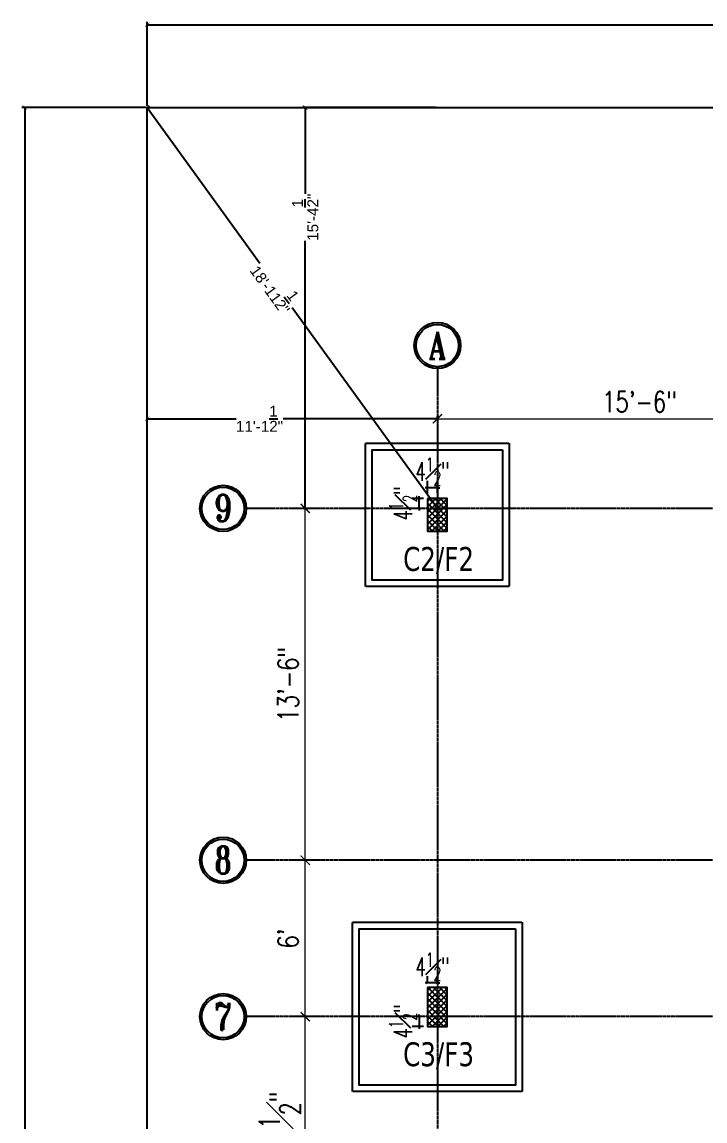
# Model space of a CAD drawing. Header units: inches. Extents: x 99023 to 109265, y 17199 to 18675.
# Drawn here: x 106566 to 106881, y 18128 to 18634 of the extents above; entities that cross this region are included whole.
import ezdxf
from ezdxf.enums import TextEntityAlignment as Align

# ---------------------------------------------------------------- set-up
doc = ezdxf.new("R2010")
doc.units = ezdxf.units.IN
doc.linetypes.add('CENTER', pattern=[2, 1.25, -0.25, 0.25, -0.25])
doc.linetypes.add('HIDDEN', pattern=[0.375, 0.25, -0.125])
doc.layers.get('0').update_dxf_attribs({"color": 255})
for name, color, linetype in [('Column', 170, 'Continuous'), ('FOOT', 4, 'Continuous'), ('FRN', 8, 'Continuous'), ('GRID-DIM', 5, 'Continuous'), ('HAT', 8, 'Continuous'), ('HATCH', 8, 'Continuous'), ('I-WALL-PATT', 7, 'Continuous'), ('PLAN', 1, 'Continuous'), ('TEXT', 7, 'Continuous')]:
    doc.layers.add(name, color=color, linetype=linetype)
doc.layers.add('DIM', color=250, linetype='Continuous', lineweight=15)
doc.styles.add('JCK', font='verdana.ttf', dxfattribs={"width": 0.75})
doc.styles.add('ROMANS', font='romans.shx', dxfattribs={"width": 0.75})
doc.styles.add('ROMANT', font='romant.shx')
doc.styles.get("Standard").update_dxf_attribs({"font": 'arial.ttf'})
doc.styles.add('style2', font='romans.shx', dxfattribs={"width": 0.65})
doc.dimstyles.new('115', dxfattribs={"dimscale": 4.25, "dimtxt": 3, "dimasz": 0.5, "dimexe": 0.75, "dimexo": 0.75, "dimgap": 0.25, "dimtad": 1, "dimdec": 8, "dimzin": 0, "dimdsep": 46, "dimlunit": 4, "dimtxsty": 'style2', "dimblk": 'DOT', "dimcen": 0.25, "dimdle": 0.75, "dimclrd": 5, "dimclre": 5, "dimclrt": 2, "dimadec": 0, "dimazin": 0, "dimtfac": 0.75, "dimtdec": 8, "dimtix": 1, "dimtmove": 2, "dimatfit": 0, "dimfxl": 1, "dimfrac": 1, "dimtolj": 1, "dimtzin": 0, "dimlwd": -1, "dimlwe": -1, "dimarcsym": 0})
doc.dimstyles.new('ISO-25', dxfattribs={"dimtxt": 5, "dimasz": 2, "dimexe": 1.25, "dimexo": 0.625, "dimtad": 0, "dimdec": 1, "dimlunit": 4, "dimtxsty": 'Standard', "dimblk": 'ARCHTICK', "dimcen": 2.5, "dimclrd": 5, "dimclre": 5, "dimclrt": 6, "dimadec": 0, "dimazin": 0, "dimtfac": 1, "dimtdec": 1, "dimtmove": 0, "dimatfit": 3, "dimfxl": 1, "dimarcsym": 0})
doc.dimstyles.new('JCK', dxfattribs={"dimscale": 4.25, "dimtxt": 3.25, "dimasz": 1.5, "dimexe": 1, "dimexo": 1, "dimgap": 0.5, "dimtad": 1, "dimdec": 1, "dimzin": 0, "dimdsep": 46, "dimlunit": 4, "dimtxsty": 'ROMANS', "dimblk": 'ARCHTICK', "dimcen": 0.09, "dimdle": 1, "dimclrd": 5, "dimclre": 5, "dimclrt": 6, "dimadec": 0, "dimazin": 0, "dimtfac": 1, "dimtdec": 1, "dimtix": 1, "dimtmove": 2, "dimatfit": 0, "dimfxl": 1, "dimfrac": 1, "dimtolj": 1, "dimtzin": 0, "dimlwd": -1, "dimlwe": -1, "dimarcsym": 0})

# ---------------------------------------------------------------- blocks, each defined once
blk = doc.blocks.new('_ArchTick')
at = {"color": 0, "linetype": 'ByBlock', "const_width": 0.15}
blk.add_lwpolyline([(-0.5, -0.5), (0.5, 0.5)], dxfattribs=at)
blk = doc.blocks.new('*D116')
at = {"layer": 'Defpoints', "color": 0, "linetype": 'ByBlock', "lineweight": -2, "transparency": 16777216}
for p in [(103020.34, 18419.46), (103020.34, 18413.78), (103024.84, 18413.78)]:
    blk.add_point(p, dxfattribs=at)
at = {"layer": 'GRID-DIM', "color": 5, "linetype": 'ByBlock', "transparency": 16777216}
for p, q in [((103020.34, 18416.97), (103020.34, 18422.65)), ((103024.84, 18416.97), (103024.84, 18422.65)), ((103020.34, 18419.46), (103019.28, 18419.46)), ((103024.84, 18419.46), (103020.34, 18419.46)), ((103024.84, 18419.46), (103025.91, 18419.46))]:
    blk.add_line(p, q, dxfattribs=at)
at = {"layer": 'GRID-DIM', "color": 5, "linetype": 'ByBlock', "transparency": 16777216, "xscale": 1.0625, "yscale": 1.0625, "zscale": 1.0625}
blk.add_blockref('_ArchTick', (103020.34, 18419.46), dxfattribs=at)
at = {"layer": 'GRID-DIM', "color": 5, "linetype": 'ByBlock', "transparency": 16777216, "xscale": 1.0625, "yscale": 1.0625, "zscale": 1.0625, "rotation": 180}
blk.add_blockref('_ArchTick', (103024.84, 18419.46), dxfattribs=at)
at = {"layer": 'GRID-DIM', "color": 2, "linetype": 'ByBlock', "transparency": 16777216, "insert": (103022.59, 18426.9), "char_height": 8.5, "attachment_point": 5, "style": 'style2'}
blk.add_mtext('\\A1;4{\\H0.75x;\\S1#2;}"', dxfattribs=at)
blk = doc.blocks.new('*D117')
at = {"layer": 'Defpoints', "color": 0, "linetype": 'ByBlock', "lineweight": -2, "transparency": 16777216}
for p in [(103016.49, 18414.44), (103021.62, 18414.44), (103021.62, 18409.94)]:
    blk.add_point(p, dxfattribs=at)
at = {"layer": 'GRID-DIM', "color": 5, "linetype": 'ByBlock', "transparency": 16777216}
for p, q in [((103018.44, 18414.44), (103013.3, 18414.44)), ((103016.49, 18414.44), (103016.49, 18415.5)), ((103016.49, 18409.94), (103016.49, 18414.44)), ((103018.44, 18409.94), (103013.3, 18409.94)), ((103016.49, 18409.94), (103016.49, 18408.88))]:
    blk.add_line(p, q, dxfattribs=at)
at = {"layer": 'GRID-DIM', "color": 5, "linetype": 'ByBlock', "transparency": 16777216, "xscale": 1.0625, "yscale": 1.0625, "zscale": 1.0625}
for p, rotation in [((103016.49, 18414.44), 270), ((103016.49, 18409.94), 90)]:
    blk.add_blockref('_ArchTick', p, dxfattribs=dict(at, rotation=rotation))
at = {"layer": 'GRID-DIM', "color": 2, "linetype": 'ByBlock', "transparency": 16777216, "insert": (103009.05, 18412.19), "char_height": 8.5, "attachment_point": 5, "rotation": 90, "style": 'style2'}
blk.add_mtext('\\A1;4{\\H0.75x;\\S1#2;}"', dxfattribs=at)
blk = doc.blocks.new('*D118')
at = {"layer": 'Defpoints', "color": 0, "linetype": 'ByBlock', "lineweight": -2, "transparency": 16777216}
for p in [(103020.34, 18191.46), (103020.34, 18188.78), (103024.84, 18188.78)]:
    blk.add_point(p, dxfattribs=at)
at = {"layer": 'GRID-DIM', "color": 5, "linetype": 'ByBlock', "transparency": 16777216}
for p, q in [((103020.34, 18191.97), (103020.34, 18194.65)), ((103024.84, 18191.97), (103024.84, 18194.65)), ((103020.34, 18191.46), (103019.28, 18191.46)), ((103024.84, 18191.46), (103020.34, 18191.46)), ((103024.84, 18191.46), (103025.91, 18191.46))]:
    blk.add_line(p, q, dxfattribs=at)
at = {"layer": 'GRID-DIM', "color": 5, "linetype": 'ByBlock', "transparency": 16777216, "xscale": 1.0625, "yscale": 1.0625, "zscale": 1.0625}
blk.add_blockref('_ArchTick', (103020.34, 18191.46), dxfattribs=at)
at = {"layer": 'GRID-DIM', "color": 5, "linetype": 'ByBlock', "transparency": 16777216, "xscale": 1.0625, "yscale": 1.0625, "zscale": 1.0625, "rotation": 180}
blk.add_blockref('_ArchTick', (103024.84, 18191.46), dxfattribs=at)
at = {"layer": 'GRID-DIM', "color": 2, "linetype": 'ByBlock', "transparency": 16777216, "insert": (103022.59, 18198.9), "char_height": 8.5, "attachment_point": 5, "style": 'style2'}
blk.add_mtext('\\A1;4{\\H0.75x;\\S1#2;}"', dxfattribs=at)
blk = doc.blocks.new('*D119')
at = {"layer": 'Defpoints', "color": 0, "linetype": 'ByBlock', "lineweight": -2, "transparency": 16777216}
for p in [(103021.62, 18175.94), (103016.49, 18171.44), (103021.62, 18171.44)]:
    blk.add_point(p, dxfattribs=at)
at = {"layer": 'GRID-DIM', "color": 5, "linetype": 'ByBlock', "transparency": 16777216}
for p, q in [((103018.44, 18175.94), (103013.3, 18175.94)), ((103016.49, 18175.94), (103016.49, 18177)), ((103016.49, 18175.94), (103016.49, 18171.44)), ((103018.44, 18171.44), (103013.3, 18171.44)), ((103016.49, 18171.44), (103016.49, 18170.38))]:
    blk.add_line(p, q, dxfattribs=at)
at = {"layer": 'GRID-DIM', "color": 5, "linetype": 'ByBlock', "transparency": 16777216, "xscale": 1.0625, "yscale": 1.0625, "zscale": 1.0625}
for p, rotation in [((103016.49, 18175.94), 270), ((103016.49, 18171.44), 90)]:
    blk.add_blockref('_ArchTick', p, dxfattribs=dict(at, rotation=rotation))
at = {"layer": 'GRID-DIM', "color": 2, "linetype": 'ByBlock', "transparency": 16777216, "insert": (103009.05, 18173.69), "char_height": 8.5, "attachment_point": 5, "rotation": 90, "style": 'style2'}
blk.add_mtext('\\A1;4{\\H0.75x;\\S1#2;}"', dxfattribs=at)
blk = doc.blocks.new('*D86')
at = {"layer": 'Defpoints', "color": 0, "linetype": 'ByBlock', "lineweight": -2, "transparency": 16777216}
for p in [(103024.84, 18449.38), (103210.84, 18451.2), (103210.84, 18449.38)]:
    blk.add_point(p, dxfattribs=at)
at = {"layer": 'DIM', "color": 5, "linetype": 'ByBlock', "transparency": 16777216}
for p, q in [((103024.84, 18451.51), (103024.84, 18453.33)), ((103210.84, 18451.51), (103210.84, 18453.33)), ((103022.72, 18451.2), (103212.97, 18451.2))]:
    blk.add_line(p, q, dxfattribs=at)
at = {"layer": 'DIM', "color": 5, "linetype": 'ByBlock', "transparency": 16777216, "xscale": 4.25, "yscale": 4.25, "zscale": 4.25, "rotation": 180}
blk.add_blockref('_ArchTick', (103024.84, 18451.2), dxfattribs=at)
at = {"layer": 'DIM', "color": 5, "linetype": 'ByBlock', "transparency": 16777216, "xscale": 4.25, "yscale": 4.25, "zscale": 4.25}
blk.add_blockref('_ArchTick', (103210.84, 18451.2), dxfattribs=at)
at = {"layer": 'DIM', "color": 6, "linetype": 'ByBlock', "transparency": 16777216, "insert": (103117.84, 18459.02), "char_height": 9.562, "attachment_point": 5, "style": 'ROMANS'}
blk.add_mtext('\\A1;15\'-6"', dxfattribs=at)
blk = doc.blocks.new('*D103')
at = {"layer": 'Defpoints', "color": 0, "linetype": 'ByBlock', "lineweight": -2, "transparency": 16777216}
for p in [(102964.08, 18175.94), (102975.05, 18175.94), (102971.2, 18066.44)]:
    blk.add_point(p, dxfattribs=at)
at = {"layer": 'DIM', "color": 5, "linetype": 'ByBlock', "transparency": 16777216}
for p, q in [((102972.92, 18175.94), (102961.95, 18175.94)), ((102964.08, 18064.31), (102964.08, 18178.06)), ((102969.07, 18066.44), (102961.95, 18066.44))]:
    blk.add_line(p, q, dxfattribs=at)
at = {"layer": 'DIM', "color": 5, "linetype": 'ByBlock', "transparency": 16777216, "xscale": 4.25, "yscale": 4.25, "zscale": 4.25}
for p, rotation in [((102964.08, 18175.94), 90), ((102964.08, 18066.44), 270)]:
    blk.add_blockref('_ArchTick', p, dxfattribs=dict(at, rotation=rotation))
at = {"layer": 'DIM', "color": 6, "linetype": 'ByBlock', "transparency": 16777216, "insert": (102952.39, 18121.19), "char_height": 9.5625, "attachment_point": 5, "rotation": 90, "style": 'ROMANS'}
blk.add_mtext('\\A1;9\'-1{\\H1x;\\S1#2;}"', dxfattribs=at)
blk = doc.blocks.new('*D30')
at = {"layer": 'Defpoints', "color": 0, "linetype": 'ByBlock', "lineweight": -2, "transparency": 16777216}
for p in [(102964.08, 18247.94), (102975.05, 18247.94), (102975.05, 18175.94)]:
    blk.add_point(p, dxfattribs=at)
at = {"layer": 'DIM', "color": 5, "linetype": 'ByBlock', "transparency": 16777216}
for p, q in [((102964.08, 18173.81), (102964.08, 18250.06)), ((102972.92, 18247.94), (102961.95, 18247.94)), ((102972.92, 18175.94), (102961.95, 18175.94))]:
    blk.add_line(p, q, dxfattribs=at)
at = {"layer": 'DIM', "color": 5, "linetype": 'ByBlock', "transparency": 16777216, "xscale": 4.25, "yscale": 4.25, "zscale": 4.25}
for p, rotation in [((102964.08, 18247.94), 90), ((102964.08, 18175.94), 270)]:
    blk.add_blockref('_ArchTick', p, dxfattribs=dict(at, rotation=rotation))
at = {"layer": 'DIM', "color": 6, "linetype": 'ByBlock', "transparency": 16777216, "insert": (102956.26, 18211.94), "char_height": 9.562, "attachment_point": 5, "rotation": 90, "style": 'ROMANS'}
blk.add_mtext("\\A1;6'", dxfattribs=at)
blk = doc.blocks.new('*D31')
at = {"layer": 'Defpoints', "color": 0, "linetype": 'ByBlock', "lineweight": -2, "transparency": 16777216}
for p in [(102964.08, 18409.94), (102975.05, 18409.94), (102975.05, 18247.94)]:
    blk.add_point(p, dxfattribs=at)
at = {"layer": 'DIM', "color": 5, "linetype": 'ByBlock', "transparency": 16777216}
for p, q in [((102964.08, 18245.81), (102964.08, 18412.06)), ((102972.92, 18409.94), (102961.95, 18409.94)), ((102972.92, 18247.94), (102961.95, 18247.94))]:
    blk.add_line(p, q, dxfattribs=at)
at = {"layer": 'DIM', "color": 5, "linetype": 'ByBlock', "transparency": 16777216, "xscale": 4.25, "yscale": 4.25, "zscale": 4.25}
for p, rotation in [((102964.08, 18409.94), 90), ((102964.08, 18247.94), 270)]:
    blk.add_blockref('_ArchTick', p, dxfattribs=dict(at, rotation=rotation))
at = {"layer": 'DIM', "color": 6, "linetype": 'ByBlock', "transparency": 16777216, "insert": (102956.26, 18328.94), "char_height": 9.562, "attachment_point": 5, "rotation": 90, "style": 'ROMANS'}
blk.add_mtext('\\A1;13\'-6"', dxfattribs=at)
blk = doc.blocks.new('*D120')
at = {"color": 5, "lineweight": -2, "transparency": 16777216}
for p, q in [((102891.34, 18595.06), (102891.34, 18633.85)), ((102891.34, 18632.6), (104188.3, 18632.6)), ((105531.34, 18632.6), (104234.39, 18632.6)), ((105531.34, 18595.06), (105531.34, 18633.85))]:
    blk.add_line(p, q, dxfattribs=at)
at = {"layer": 'Defpoints', "color": 0, "lineweight": -2, "transparency": 16777216}
for p in [(105531.34, 18632.6), (102891.34, 18594.44), (105531.34, 18594.44)]:
    blk.add_point(p, dxfattribs=at)
at = {"color": 5, "lineweight": -2, "transparency": 16777216, "xscale": 2, "yscale": 2, "zscale": 2, "rotation": 180}
blk.add_blockref('_ArchTick', (102891.34, 18632.6), dxfattribs=at)
at = {"color": 5, "lineweight": -2, "transparency": 16777216, "xscale": 2, "yscale": 2, "zscale": 2}
blk.add_blockref('_ArchTick', (105531.34, 18632.6), dxfattribs=at)
at = {"color": 6, "lineweight": -2, "transparency": 16777216, "insert": (104211.34, 18632.6), "char_height": 18, "attachment_point": 5}
blk.add_mtext("220'", dxfattribs=at)
blk = doc.blocks.new('*D121')
at = {"color": 5, "lineweight": -2, "transparency": 16777216}
for p, q in [((102890.72, 18594.44), (102833.79, 18594.44)), ((102835.04, 18594.44), (102835.04, 18016.34)), ((102835.04, 17406.44), (102835.04, 17984.54)), ((102890.72, 17406.44), (102833.79, 17406.44))]:
    blk.add_line(p, q, dxfattribs=at)
at = {"layer": 'Defpoints', "color": 0, "lineweight": -2, "transparency": 16777216}
for p in [(102891.34, 18594.44), (102835.04, 17406.44), (102891.34, 17406.44)]:
    blk.add_point(p, dxfattribs=at)
at = {"color": 5, "lineweight": -2, "transparency": 16777216, "xscale": 2, "yscale": 2, "zscale": 2}
for p, rotation in [((102835.04, 18594.44), 90), ((102835.04, 17406.44), 270)]:
    blk.add_blockref('_ArchTick', p, dxfattribs=dict(at, rotation=rotation))
at = {"color": 6, "lineweight": -2, "transparency": 16777216, "insert": (102835.04, 18000.44), "char_height": 18, "attachment_point": 5, "rotation": 90}
blk.add_mtext("99'", dxfattribs=at)
blk = doc.blocks.new('*D122')
at = {"color": 132, "lineweight": -2, "transparency": 16777216}
for p, q in [((103024.22, 18594.44), (102962.83, 18594.44)), ((102964.08, 18594.44), (102964.08, 18554.77)), ((102964.08, 18409.94), (102964.08, 18533.17)), ((102964.7, 18409.94), (102965.33, 18409.94))]:
    blk.add_line(p, q, dxfattribs=at)
at = {"layer": 'Defpoints', "color": 0, "lineweight": -2, "transparency": 16777216}
for p in [(102964.08, 18594.44), (103024.84, 18594.44), (102964.08, 18409.94)]:
    blk.add_point(p, dxfattribs=at)
at = {"color": 132, "lineweight": -2, "transparency": 16777216, "xscale": 2, "yscale": 2, "zscale": 2}
for p, rotation in [((102964.08, 18594.44), 90), ((102964.08, 18409.94), 270)]:
    blk.add_blockref('_ArchTick', p, dxfattribs=dict(at, rotation=rotation))
at = {"color": 132, "lineweight": -2, "transparency": 16777216, "insert": (102964.08, 18543.97), "char_height": 5, "attachment_point": 5, "rotation": 90}
blk.add_mtext('15\'-4{\\H1x;\\S1/2;}"', dxfattribs=at)
blk = doc.blocks.new('*D123')
at = {"color": 132, "lineweight": -2, "transparency": 16777216}
for p, q in [((102891.34, 18410.56), (102891.34, 18452.45)), ((103024.84, 18451.83), (103024.84, 18452.45)), ((102891.34, 18451.2), (102932.24, 18451.2)), ((103024.84, 18451.2), (102953.84, 18451.2))]:
    blk.add_line(p, q, dxfattribs=at)
at = {"layer": 'Defpoints', "color": 0, "lineweight": -2, "transparency": 16777216}
for p in [(102891.34, 18451.2), (103024.84, 18451.2), (102891.34, 18409.94)]:
    blk.add_point(p, dxfattribs=at)
at = {"color": 132, "lineweight": -2, "transparency": 16777216, "xscale": 2, "yscale": 2, "zscale": 2, "rotation": 180}
blk.add_blockref('_ArchTick', (102891.34, 18451.2), dxfattribs=at)
at = {"color": 132, "lineweight": -2, "transparency": 16777216, "xscale": 2, "yscale": 2, "zscale": 2}
blk.add_blockref('_ArchTick', (103024.84, 18451.2), dxfattribs=at)
at = {"color": 132, "lineweight": -2, "transparency": 16777216, "insert": (102943.04, 18451.2), "char_height": 5, "attachment_point": 5}
blk.add_mtext('11\'-1{\\H1x;\\S1/2;}"', dxfattribs=at)
blk = doc.blocks.new('*D124')
at = {"color": 132, "lineweight": -2, "transparency": 16777216}
for p, q in [((102891.34, 18594.44), (102943.15, 18522.84)), ((102891.85, 18594.81), (102892.36, 18595.17)), ((103024.84, 18409.94), (102958.09, 18502.19)), ((103024.34, 18409.57), (103023.83, 18409.21))]:
    blk.add_line(p, q, dxfattribs=at)
at = {"layer": 'Defpoints', "color": 0, "lineweight": -2, "transparency": 16777216}
for p in [(102891.34, 18594.44), (102891.34, 18594.44), (103024.84, 18409.94)]:
    blk.add_point(p, dxfattribs=at)
at = {"color": 132, "lineweight": -2, "transparency": 16777216, "xscale": 2, "yscale": 2, "zscale": 2}
for p, rotation in [((102891.34, 18594.44), 125.8886429552257), ((103024.84, 18409.94), 305.8886429552257)]:
    blk.add_blockref('_ArchTick', p, dxfattribs=dict(at, rotation=rotation))
at = {"color": 132, "lineweight": -2, "transparency": 16777216, "insert": (102950.62, 18512.51), "char_height": 5, "attachment_point": 5, "rotation": 305.8886}
blk.add_mtext('18\'-11{\\H1x;\\S1/2;}"', dxfattribs=at)
blk = doc.blocks.new('RTHTRHTRJ')
at = {"layer": 'HAT', "linetype": 'ByBlock'}
h = blk.add_hatch(dxfattribs=at)
h.set_pattern_fill('ANSI37', color=256, scale=15)
h.set_pattern_definition([(45, (-247990.6225, -54534.0869), (-1.325825215, 1.325825215), []), (135, (-247990.6225, -54534.0869), (-1.325825215, -1.325825215), [])])
h.paths.add_polyline_path([(103395.34, 17979.44), (103410.34, 17979.44), (103410.34, 17988.44), (103395.34, 17988.44)])
edge = h.paths.add_edge_path()
edge.add_arc((103590.34, 18066.44), 6, 0, 360)
edge = h.paths.add_edge_path()
edge.add_arc((103434.34, 18066.44), 6, 0, 360)
edge = h.paths.add_edge_path()
edge.add_arc((103590.34, 18175.94), 6, 0, 360)
edge = h.paths.add_edge_path()
edge.add_arc((103434.34, 18175.94), 6, 0, 360)
edge = h.paths.add_edge_path()
edge.add_arc((103962.34, 17926.61), 6, 0, 360)
edge = h.paths.add_edge_path()
edge.add_arc((103962.34, 17769.44), 6, 0, 360)
edge = h.paths.add_edge_path()
edge.add_arc((103737.56, 17769.44), 6, 0, 360)
edge = h.paths.add_edge_path()
edge.add_arc((103879.84, 17851.94), 6, 0, 360)
edge = h.paths.add_edge_path()
edge.add_arc((103756.88, 17851.94), 6, 0, 360)
edge = h.paths.add_edge_path()
edge.add_arc((103657.84, 17851.94), 6, 0, 360)
h.paths.add_polyline_path([(103884.34, 17979.44), (103866.34, 17979.44), (103866.34, 17988.44), (103884.34, 17988.44)])
h.paths.add_polyline_path([(103743.38, 17979.44), (103761.38, 17979.44), (103761.38, 17988.44), (103743.38, 17988.44)])
h.paths.add_polyline_path([(103578.34, 17979.44), (103593.34, 17979.44), (103593.34, 17988.44), (103578.34, 17988.44)])
h.paths.add_polyline_path([(103395.34, 17847.44), (103410.34, 17847.44), (103410.34, 17856.44), (103395.34, 17856.44)])
h.paths.add_polyline_path([(103578.34, 17862.44), (103578.34, 17847.44), (103587.34, 17847.44), (103587.34, 17862.44)])
h.paths.add_polyline_path([(103875.34, 18261.44), (103875.34, 18243.44), (103884.34, 18243.44), (103884.34, 18261.44)])
h.paths.add_polyline_path([(103752.38, 18261.44), (103752.38, 18243.44), (103761.38, 18243.44), (103761.38, 18261.44)])
h.paths.add_polyline_path([(103578.34, 18258.44), (103578.34, 18243.44), (103587.34, 18243.44), (103587.34, 18258.44)])
h.paths.add_polyline_path([(103494.34, 18258.44), (103494.34, 18243.44), (103503.34, 18243.44), (103503.34, 18258.44)])
h.paths.add_polyline_path([(103311.34, 18258.44), (103311.34, 18243.44), (103320.34, 18243.44), (103320.34, 18258.44)])
h.paths.add_polyline_path([(103197.34, 18171.44), (103215.34, 18171.44), (103215.34, 18180.44), (103197.34, 18180.44)])
h.paths.add_polyline_path([(103206.34, 18006.44), (103206.34, 17991.44), (103215.34, 17991.44), (103215.34, 18006.44)])
h.paths.add_polyline_path([(103206.34, 17862.44), (103206.34, 17847.44), (103215.34, 17847.44), (103215.34, 17862.44)])
h.paths.add_polyline_path([(103020.34, 17862.44), (103020.34, 17847.44), (103029.34, 17847.44), (103029.34, 17862.44)])
h.paths.add_polyline_path([(103020.34, 18006.44), (103020.34, 17991.44), (103029.34, 17991.44), (103029.34, 18006.44)])
h.paths.add_polyline_path([(103020.34, 18189.44), (103020.34, 18171.44), (103029.34, 18171.44), (103029.34, 18189.44)])
h.paths.add_polyline_path([(103020.34, 18414.44), (103020.34, 18399.44), (103029.34, 18399.44), (103029.34, 18414.44)])
h.paths.add_polyline_path([(103311.34, 18405.44), (103326.34, 18405.44), (103326.34, 18414.44), (103311.34, 18414.44)])
h.paths.add_polyline_path([(103200.34, 18405.44), (103215.34, 18405.44), (103215.34, 18414.44), (103200.34, 18414.44)])
h.paths.add_polyline_path([(103488.34, 18405.44), (103503.34, 18405.44), (103503.34, 18414.44), (103488.34, 18414.44)])
h.paths.add_polyline_path([(103578.34, 18405.44), (103593.34, 18405.44), (103593.34, 18414.44), (103578.34, 18414.44)])
h.paths.add_polyline_path([(103869.34, 18405.44), (103884.34, 18405.44), (103884.34, 18414.44), (103869.34, 18414.44)])
h.paths.add_polyline_path([(103746.38, 18405.44), (103761.38, 18405.44), (103761.38, 18414.44), (103746.38, 18414.44)])
at = {"layer": 'Column', "color": 3, "linetype": 'ByBlock', "ltscale": 12}
for points in [[(103020.34, 18414.44), (103020.34, 18399.44), (103029.34, 18399.44), (103029.34, 18414.44)], [(103020.34, 18189.44), (103020.34, 18171.44), (103029.34, 18171.44), (103029.34, 18189.44)]]:
    blk.add_lwpolyline(points, close=True, dxfattribs=at)
at = {"layer": 'FOOT', "ltscale": 2}
for points in [[(103054.84, 18436.94), (103054.84, 18376.94), (102994.84, 18376.94), (102994.84, 18436.94)], [(103060.84, 18216.44), (103060.84, 18144.44), (102988.84, 18144.44), (102988.84, 18216.44)]]:
    blk.add_lwpolyline(points, close=True, dxfattribs=at)
at = {"layer": 'FRN', "color": 8}
for centre, radius in [((103024.84, 18484.9), 10.64), ((103024.84, 18484.9), 9.75), ((102926.26, 18409.94), 10.64), ((102926.26, 18409.94), 9.75), ((102926.26, 18247.94), 10.64), ((102926.26, 18247.94), 9.75), ((102926.26, 18175.94), 10.64), ((102926.26, 18175.94), 9.75)]:
    blk.add_circle(centre, radius, dxfattribs=at)
at = {"layer": 'HATCH', "linetype": 'HIDDEN'}
for points in [[(103057.84, 18439.94), (103057.84, 18373.94), (102991.84, 18373.94), (102991.84, 18439.94)], [(103063.84, 18219.44), (103063.84, 18141.44), (102985.84, 18141.44), (102985.84, 18219.44)]]:
    blk.add_lwpolyline(points, close=True, dxfattribs=at)
at = {"layer": 'I-WALL-PATT', "color": 18, "true_color": 0x000000}
for p, q in [((102891.34, 18594.44), (103890.34, 18594.44)), ((102891.34, 18594.44), (105531.34, 18594.44)), ((102891.34, 17406.44), (102891.34, 18594.44))]:
    blk.add_line(p, q, dxfattribs=at)
at = {"layer": 'PLAN', "color": 8, "linetype": 'CENTER', "ltscale": 0.5}
for p, q in [((103024.84, 18474.26), (103024.84, 17734.9)), ((104003.04, 18409.94), (102936.9, 18409.94)), ((104003.04, 18247.94), (102936.9, 18247.94)), ((104003.04, 18175.94), (102936.9, 18175.94))]:
    blk.add_line(p, q, dxfattribs=at)
at = {"layer": 'TEXT', "style": 'ROMANT', "width": 0.75}
for s, p in [('A', (103024.84, 18485.02)), ('9', (102926.26, 18410.06)), ('8', (102926.26, 18248.06)), ('7', (102926.26, 18176.06))]:
    blk.add_text(s, height=12.48, dxfattribs=at).set_placement(p, align=Align.MIDDLE_CENTER)
at = {"layer": 'TEXT', "ltscale": 2, "style": 'JCK', "width": 0.75}
for s, p in [('C2/F2', (103025.39, 18386.65)), ('C3/F3', (103025.39, 18158.65))]:
    blk.add_text(s, height=11, dxfattribs=at).set_placement(p, align=Align.MIDDLE_CENTER)
at = {"color": 18, "lineweight": -2, "true_color": 0x000000}
dim = blk.add_linear_dim(base=(105531.34, 18632.6), p1=(102891.34, 18594.44), p2=(105531.34, 18594.44), dimstyle='ISO-25', override={"dimtxt": 18}, dxfattribs=at)
dim.commit()
dim.dimension.update_dxf_attribs({"geometry": '*D120', "text_midpoint": (104211.34, 18632.6)})
dim = blk.add_linear_dim(base=(102835.04, 17406.44), p1=(102891.34, 18594.44), p2=(102891.34, 17406.44), angle=90, dimstyle='ISO-25', override={"dimtxt": 18}, dxfattribs=at)
dim.commit()
dim.dimension.update_dxf_attribs({"geometry": '*D121', "text_midpoint": (102835.04, 18000.44)})
for base, p1, p2, angle, picture, middle, dimtype in [((102891.34, 18594.44), (103024.84, 18409.94), (102891.34, 18594.44), 125.8886, '*D124', (102950.62, 18512.51), 129), ((102964.08, 18594.44), (102964.08, 18409.94), (103024.84, 18594.44), 90, '*D122', (102964.08, 18543.97), 128)]:
    dim = blk.add_linear_dim(base=base, p1=p1, p2=p2, angle=angle, dimstyle='ISO-25', override={"dimclrd": 132, "dimclre": 132, "dimclrt": 132}, dxfattribs=at)
    dim.commit()
    dim.dimension.update_dxf_attribs({"geometry": picture, "text_midpoint": middle, "dimtype": dimtype})
dim = blk.add_linear_dim(base=(102891.34, 18451.2), p1=(103024.84, 18451.2), p2=(102891.34, 18409.94), dimstyle='ISO-25', override={"dimclrd": 132, "dimclre": 132, "dimclrt": 132}, dxfattribs=at)
dim.commit()
dim.dimension.update_dxf_attribs({"geometry": '*D123', "text_midpoint": (102943.04, 18451.2), "dimtype": 128})
at = {"layer": 'DIM', "linetype": 'ByBlock'}
dim = blk.add_linear_dim(base=(103210.84, 18451.2), p1=(103024.84, 18449.38), p2=(103210.84, 18449.38), dimstyle='JCK', override={"dimtxt": 2.25, "dimasz": 1, "dimexe": 0.5, "dimexo": 0.5, "dimdle": 0.5}, dxfattribs=at)
dim.commit()
dim.dimension.update_dxf_attribs({"geometry": '*D86', "text_midpoint": (103117.84, 18459.02)})
for base, p1, p2, picture, middle in [((102964.08, 18409.94), (102975.05, 18247.94), (102975.05, 18409.94), '*D31', (102956.26, 18328.94)), ((102964.08, 18247.94), (102975.05, 18175.94), (102975.05, 18247.94), '*D30', (102956.26, 18211.94)), ((102964.08, 18175.94), (102971.2, 18066.44), (102975.05, 18175.94), '*D103', (102952.39, 18121.19))]:
    dim = blk.add_linear_dim(base=base, p1=p1, p2=p2, angle=90, dimstyle='JCK', override={"dimtxt": 2.25, "dimasz": 1, "dimexe": 0.5, "dimexo": 0.5, "dimdle": 0.5}, dxfattribs=at)
    dim.commit()
    dim.dimension.update_dxf_attribs({"geometry": picture, "text_midpoint": middle})
at = {"layer": 'GRID-DIM', "linetype": 'ByBlock'}
for base, p1, p2, picture, middle in [((103020.34, 18419.46), (103024.84, 18413.78), (103020.34, 18413.78), '*D116', (103022.59, 18426.9)), ((103020.34, 18191.46), (103024.84, 18188.78), (103020.34, 18188.78), '*D118', (103022.59, 18198.9))]:
    dim = blk.add_linear_dim(base=base, p1=p1, p2=p2, dimstyle='115', override={"dimtxt": 2, "dimasz": 0.25, "dimdec": 1, "dimblk1": 'ArchTick', "dimblk2": 'ArchTick', "dimsah": 1}, dxfattribs=at)
    dim.commit()
    dim.dimension.update_dxf_attribs({"geometry": picture, "text_midpoint": middle})
for base, p1, p2, angle, picture, middle in [((103016.49, 18414.44), (103021.62, 18409.94), (103021.62, 18414.44), 90, '*D117', (103009.05, 18412.19)), ((103016.49, 18171.44), (103021.62, 18175.94), (103021.62, 18171.44), 270, '*D119', (103009.05, 18173.69))]:
    dim = blk.add_linear_dim(base=base, p1=p1, p2=p2, angle=angle, dimstyle='115', override={"dimtxt": 2, "dimasz": 0.25, "dimdec": 1, "dimblk1": 'ArchTick', "dimblk2": 'ArchTick', "dimsah": 1}, dxfattribs=at)
    dim.commit()
    dim.dimension.update_dxf_attribs({"geometry": picture, "text_midpoint": middle})

msp = doc.modelspace()

# ---------------------------------------------------------------- block references
at = {"color": 18, "lineweight": -2, "true_color": 0x000000}
msp.add_blockref('RTHTRHTRJ', (3732.64302849, 0), dxfattribs=at)

doc.saveas('drawing.dxf')
